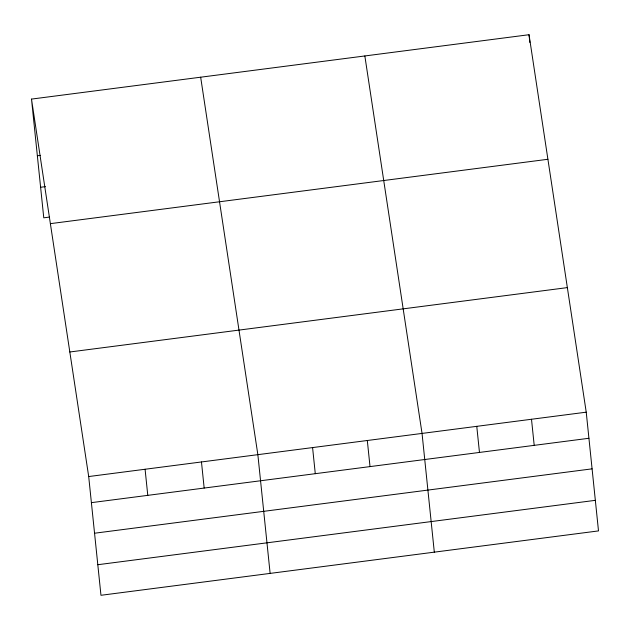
<?xml version="1.0" encoding="UTF-8"?>
<svg xmlns="http://www.w3.org/2000/svg" width="630" height="630" viewBox="0 0 630 630"><rect width="100%" height="100%" fill="white"/><g stroke="black" fill="none" stroke-linecap="round" stroke-linejoin="round"><path stroke-width="0.94" d="M31.5 99.091L529.035 34.713L586.231 412.177L598.5 530.909L100.965 595.287L88.696 476.548L31.5 99.091L43.769 217.823L49.605 217.066M37.359 155.76L40.273 155.382M40.611 187.252L45.47 186.63M50.376 223.65L547.911 159.28M69.82 351.989L567.354 287.611M88.696 476.548L586.231 412.177M91.389 502.653L588.924 438.275M94.547 533.224L592.09 468.846M97.808 564.716L595.342 500.338M364.849 55.96L422.045 433.416L434.314 552.156M200.663 77.199L257.859 454.663L270.128 573.394M529.035 34.713L529.838 42.446M531.499 419.257L534.201 445.355M476.768 426.337L479.469 452.442M367.314 440.504L370.015 466.602M312.582 447.584L315.284 473.681M201.466 461.955L204.167 488.061M145.081 469.255L147.782 495.353"/></g></svg>
